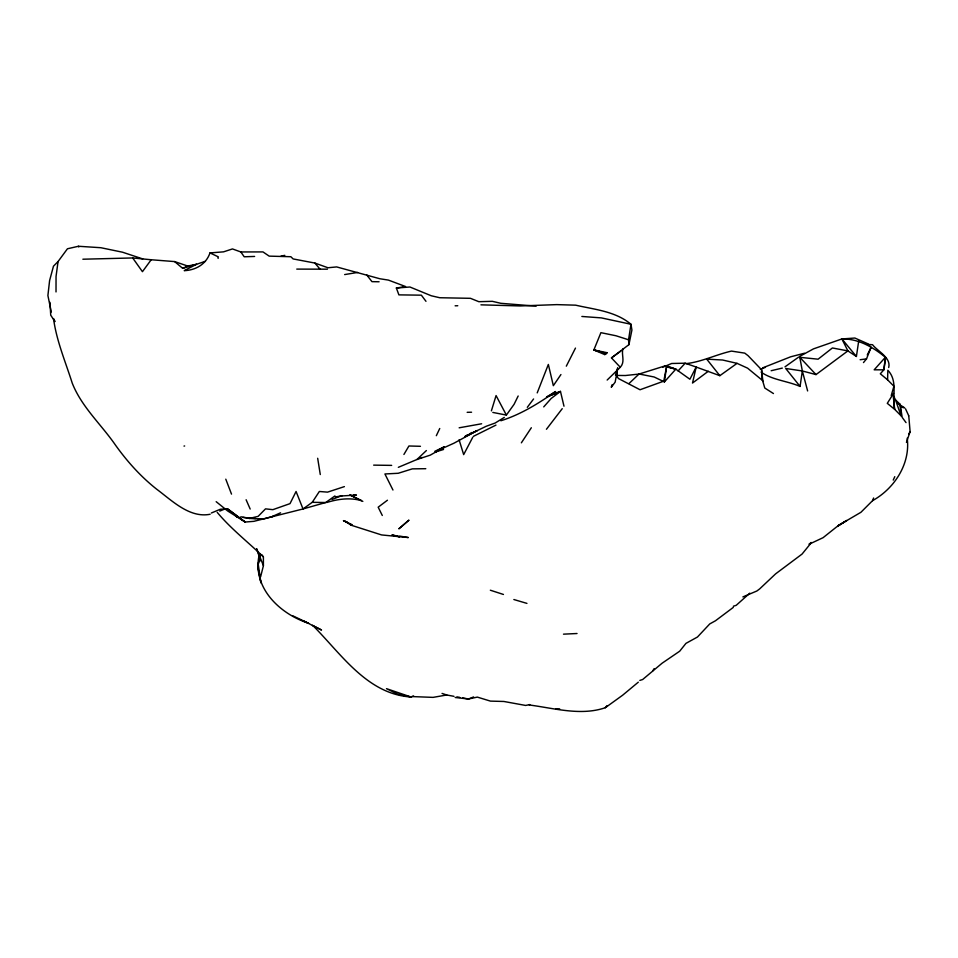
<?xml version="1.0" encoding="UTF-8"?>
<svg xmlns="http://www.w3.org/2000/svg" width="958" height="958" viewBox="0 0 958 958"><rect width="100%" height="100%" fill="white"/><g stroke="black" fill="none" stroke-linecap="round" stroke-linejoin="round"><path stroke-width="1.44" d="M56.019 291.939L56.043 276.455L58.055 261.546L67.443 248.781L78.448 246.266L100.841 247.715L122.564 252.217L142.718 258.911M260.061 554.131L259.929 561.125L259.319 553.952M891.239 395.546L893.922 386.23L887.587 379.835L887.85 370.255C898.185 381.044 891.85 396.313 894.652 409.341L900.987 415.736L900.125 404.336L895.574 399.965L893.179 395.295M259.319 554.359C251.619 587.374 279.7 613.934 308.644 623.299L292.693 615.79M799.355 356.568L813.498 348.868L841.902 338.94C858.38 338.605 873.037 347.167 885.384 357.262L883.851 369.836L880.318 373.788L887.587 379.835M639.19 374.015L654.17 376.997L664.409 381.919L666.552 366.89L664.804 365.968L638.986 374.075L625.382 375.524L616.413 375.44M761.071 372.111C772.352 380.039 787.44 380.961 800.074 386.433L802.337 370.974L799.81 357.322L818.096 359.19L832.406 347.97L847.89 350.903L856.404 356.472L858.703 340.988M607.156 380.051L620.281 367.273L611.455 357.897L628.927 344.641L628.556 339.779L630.975 324.259C615.563 311.29 594.535 309.506 575.65 305.171L556.778 304.62L520.218 305.949L480.94 304.836M617.706 368.231L615.156 382.146L611.276 387.283L612.21 384.577M259.103 560.25L258.253 564.43L260.923 582.895L257.702 566.465L259.259 559.173M628.927 344.641L631.921 330.019L630.975 324.259L601.325 317.888L581.865 316.463M617.024 370.506L617.623 367.98M260.612 576.824L263.414 565.675L263.39 556.897L261.606 554.586M491.394 410.85L496.076 395.57L506.375 415.077L514.087 404.312L518.17 396.001M888.701 367.513C891.323 357.597 877.336 351.083 872.57 344.736L866.619 344.317M622.904 348.868C621.179 354.999 625.49 361.669 620.281 367.273M884.797 360.352L885.695 357.657L883.851 369.836L874.187 369.812L885.384 357.262M906.436 442.404L910.1 431.651L908.759 415.82M615.467 375.105L616.856 371.045L617.311 377.153L618.688 378.661L640.04 389.75L663.762 381.152L666.552 366.89L675.809 369.165L689.904 379.248L696.191 367.046L719.841 375.68L737.049 363.357L747.587 368.159L762.197 380.218L761.598 369.788L748.054 355.669L744.761 353.131L731.469 351.095C716.069 354.58 701.951 361.825 686.072 363.645M811.175 542.456L809.043 544.264L823.09 537.678L836.37 527.092L846.716 520.481L837.579 525.978L860.907 512.302L872.558 500.651L873.6 497.992M863.481 362.579L866.511 358.891L871.05 347.419L867.828 343.766L854.859 338.03L841.902 338.94L847.89 350.903L816.012 374.59L802.337 370.974L785.716 368.471L800.074 386.433M593.876 349.921L606.294 353.55L593.864 349.957L607.085 352.712L604.773 354.592L593.864 349.957L600.906 332.666L615.958 335.755L628.556 339.779M537.21 392.888L548.347 364.447L553.341 385.679L560.933 374.542M893.239 480.078L894.784 476.665M575.471 348.089L566.31 366.172M436.333 435.686L439.746 428.501M867.265 354.999L871.05 347.419M472.797 437.195L463.672 454.619L459.098 439.794M639.812 680.42L642.638 679.533L662.086 663.223L679.701 651.2L685.94 643.381L697.46 637.022L709.758 623.921L715.446 620.784L733.325 607.372M218.161 258.385L217.957 257.75M908.639 434.214L910.1 431.651M403.917 454.463L408.922 445.985L420.442 446.296M652.769 670.851L654.122 668.66M893.551 393.391L887.288 403.342L894.652 409.341L893.323 396.696M425.975 301.315L421.364 295.172L398.899 294.872L396.361 288.023L405.569 286.538L388.409 280.095L379.871 278.754L336.665 266.923L327.947 267.761L314.883 263.055L293.124 258.935L290.861 256.72L269.186 256.133L262.971 251.918L240.841 251.954L232.459 248.936L223.561 251.846L209.994 252.912C206.15 264.216 195.731 270.216 184.235 270.659L196.522 264.288L205.431 261.283M216.173 501.681L227.609 510.925L245.164 522.038L253.87 521.332L303.015 508.961L312.248 502.315L319.349 491.478L327.54 492.137L344.389 486.616M521.368 442.824L531.331 427.747M174.643 261.582L182.691 268.348L196.522 264.288L187.72 266.037L174.643 261.582L151.196 259.75L142.443 271.677L132.695 257.953L82.867 259.211M562.238 408.683L546.431 429.268M527.295 407.342L533.582 398.971M811.318 542.695L802.05 554.083L775.621 573.854L759.67 588.895L756.88 590.99L742.893 596.918M529.259 704.98C554.155 708.202 580.752 716.141 605.3 707.722L607.001 705.639M543.725 406.887L551.197 398.456L560.466 391.403L563.987 406.204M664.409 381.919L675.809 369.165L666.648 365.86L664.804 365.968L675.809 369.165M678.096 370.926L685.174 363.202L696.191 367.046L692.514 383.044L708.297 371.261M58.055 261.546L53.468 266.192L49.6 280.562L47.9 295.555L51.301 312.045M398.336 467.324L416.958 459.493L426.382 450.559M628.999 383.547L638.986 374.075M749.791 593.17L736.187 605.336L733.349 606.222M638.303 682.18L622.652 695.197L605.3 707.722M604.773 354.592L607.085 352.712M387.439 500.22L378.182 507.189L382.29 515.464M872.558 500.651C894.317 488.64 910.603 463.792 907.202 438.189M611.455 357.897L620.688 351.227M240.793 516.781L249.296 518.434L258.133 516.374L265.522 508.854L272.85 509.668L290.011 503.633L296.07 491.49L303.015 508.961L325.708 502.531L334.929 495.933M784.985 366.842L798.397 357.274M504.291 417.413L495.154 423.029L486.221 426.262L464.941 436.561L477.204 430.549L453.972 443.195L439.95 449.518M443.542 449.482L435.926 451.829L444.213 446.859M435.926 451.829L443.901 447.111M437.231 451.182L430.286 455.134L416.958 459.493M469.468 433.926L472.031 432.489M420.43 458.259L421.963 457.433M473.539 436.273L495.969 425.101M465.636 435.902L468.199 434.645M434.776 451.326L443.758 447.051M182.691 268.348L187.72 266.037M271.557 516.817L280.562 512.805M413.581 695.927L410.934 696.981C367.261 694.179 341.323 654.063 313.242 625.909L312.452 625.346L321.529 630.029L303.063 620.652M211.359 512.997L220.328 509.249L226.124 508.89M662.78 367.213L671.678 363.489L685.174 363.202M219.753 511.093L225.849 508.59M473.587 696.933L468.51 699.005L455.17 697.484M547.126 396.756L560.466 391.403L546.551 397.067L555.628 391.511C538.6 403.378 520.841 414.503 500.878 420.754M332.079 499.441L340.904 496.016L356.424 495.046L353.801 494.771M760.305 369.309L765.43 367.345M762.772 367.824L790.685 356.795L804.469 353.227M263.594 518.937L274.263 516.063M326.702 502.507C337.935 499.01 349.957 497.382 361.465 500.639L349.838 494.867L362.831 501.405M771.166 370.722L782.327 368.088M342.245 495.669L335.336 497.01M529.774 704.573L525.667 705.447L503.884 701.472L490.448 701.112L477.324 697.101L468.51 699.005L462.702 697.939M281.017 256.145L284.789 255.355M184.008 446.081L184.643 445.961M459.145 427.807L481.623 423.771M453.996 696.334L446.739 694.993L433.064 697.376L412.024 696.574M210.113 514.266C189.528 518.326 171.973 500.567 156.693 489.215C140.754 476.641 127.127 461.433 115.355 444.931C101.093 424.286 81.538 406.839 72.221 383.08C65.479 361.777 56.57 340.976 53.528 318.679L54.953 321.577L50.726 315.194L49.96 302.333M344.652 274.575L357.693 272.443M860.128 359.729L866.511 358.891M555.676 709.148L559.652 708.824M396.361 288.023L409.928 287.005L431.28 295.771L439.758 297.734L470.474 298.321L478.832 301.698L492.328 301.327L500.806 303.303L536.157 306.153M563.496 634.16L577.027 633.513M254.612 256.445L244.206 256.78L240.841 251.954M455.134 305.806L457.768 305.734M467.169 412.323L471.564 412.227M296.764 269.102L327.408 269.186M425.795 468.701L412.311 468.869L398.217 473.276L384.912 473.971L392.96 490.017M373.656 465.133L391.666 465.384M379.093 281.772L371.967 281.652L366.734 274.934M312.248 502.315L325.708 502.531M249.296 518.434L262.708 519.14L258.468 518.769M242.901 517.404L255.642 518.518M132.695 257.953L151.196 259.75M399.57 536.085L408.3 537.546L381.583 534.935L351.646 525.367L344.221 520.913M456.894 696.861L459.804 697.4M901.801 407.27L904.639 407.821L898.903 404.228M492.831 412.431L506.375 415.077M391.774 535.067L399.714 536.827L392.505 534.875M737.049 363.357L722.643 360.016L706.729 359.142L719.841 375.68M347.323 522.17L343.419 520.613L352.233 524.745M513.859 599.528L526.936 603.384M490.34 590.212L503.441 594.463M442.057 693.436L446.739 694.993M897.778 403.306L900.125 404.336L902.197 417.377L906.029 422.622M209.994 252.912L218.292 256.84M349.442 524.038L351.646 525.367M773.441 393.546L764.783 388.026L762.089 378.841M217.227 512.386C231.01 528.888 247.954 541.977 263.39 556.897M799.81 357.322L816.012 374.59M234.734 514.674L236.937 517.128M314.883 263.055L320.008 269.114M841.902 338.94L856.404 356.472M259.319 556.861L256.72 548.934M78.448 246.266L78.784 246.984M905.538 408.838L908.723 415.748M246.11 499.741L250.182 509.057M256.78 549.018L263.414 565.675M225.789 479.18L231.513 494.112M895.574 399.965L900.987 415.736M802.337 370.974L807.63 390.948M317.673 458.271L320.283 474.533M259.378 553.808L259.714 556.598M761.598 369.788L762.903 381.464M408.815 520.254L399.007 528.708L408.815 520.254M410.97 696.981L397.75 694.179L386.481 688.646L410.97 696.981M245.164 522.038L227.321 508.686L245.164 522.038"/></g></svg>
